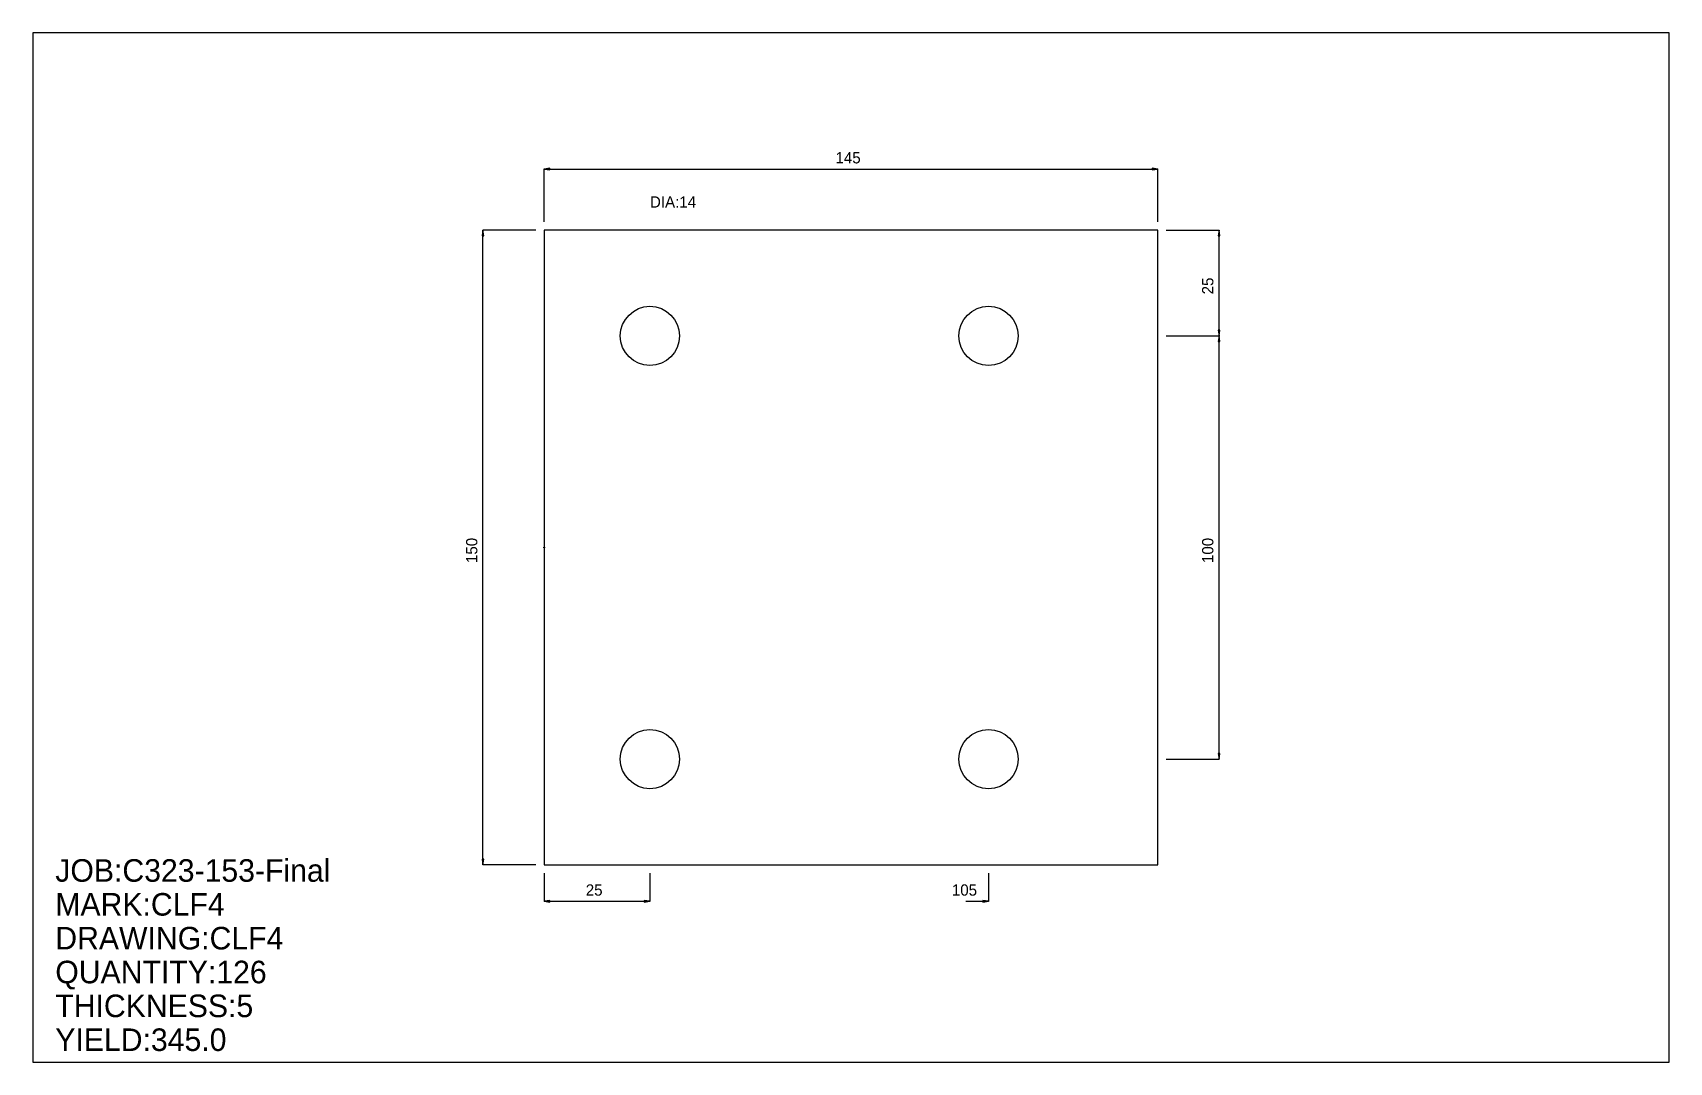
# Model space of a CAD drawing. Extents: x 0 to 387, y 0 to 243.
import ezdxf

# ---------------------------------------------------------------- set-up
doc = ezdxf.new("R2010")
doc.units = 0
doc.header["$LTSCALE"] = 0.125
for name, color, linetype in [('2', 7, 'CONTINUOUS'), ('3', 1, 'CONTINUOUS'), ('4', 1, 'CONTINUOUS'), ('5', 7, 'CONTINUOUS'), ('6', 4, 'CONTINUOUS')]:
    doc.layers.add(name, color=color, linetype=linetype)

# ---------------------------------------------------------------- blocks, each defined once
blk = doc.blocks.new('ARROW')
at = {"layer": '2', "linetype": 'CONTINUOUS'}
for p, q in [((0, 0), (-1, 0.166667)), ((-1, 0.166667), (-1, -0.166667)), ((-1, -0.166667), (0, 0))]:
    blk.add_line(p, q, dxfattribs=at)
blk = doc.blocks.new('PLATE')
at = {"layer": '3', "linetype": 'CONTINUOUS'}
for p, q in [((0, 0), (0, -150)), ((145, 0), (0, 0)), ((145, -150), (145, 0)), ((0, -150), (145, -150))]:
    blk.add_line(p, q, dxfattribs=at)
at = {"layer": '4', "linetype": 'CONTINUOUS'}
for centre in [(25, -25), (105, -25), (25, -125), (105, -125)]:
    blk.add_circle(centre, 7, dxfattribs=at)
at = {"layer": '5', "linetype": 'CONTINUOUS'}
for p, q in [((-0.1, -75), (0.1, -75)), ((0, -75.099998), (0, -74.900002))]:
    blk.add_line(p, q, dxfattribs=at)
blk.add_circle((0, -75), 0.1, dxfattribs=at)
at = {"layer": '6', "linetype": 'CONTINUOUS'}
for p, q in [((0, 2), (0, 14.500001)), ((0, 14.450001), (145, 14.450001)), ((145, 2), (145, 14.500001)), ((-1.999989, 0), (-14.49999, 0.000001)), ((-14.450001, -150), (-14.449989, 0.000001)), ((147, 0), (159.5, -0.000001)), ((159.45, -25), (159.45, -0.000001)), ((147, -25), (159.5, -25)), ((147, -25), (159.5, -25)), ((159.45, -125), (159.45, -25)), ((147, -125), (159.5, -125)), ((-2, -150), (-14.500001, -150)), ((0, -152), (0, -158.66667)), ((25, -152), (25, -158.66667)), ((105, -152), (105, -158.66667)), ((0, -158.61667), (25, -158.61667)), ((99.666664, -158.61667), (105, -158.61667))]:
    blk.add_line(p, q, dxfattribs=at)
at = {"layer": '6', "xscale": 1.333333, "yscale": 1.333333, "zscale": 1.333333}
for p, rotation in [((0, 14.450001), 180), ((-14.449989, 0.000001), 90), ((159.45, -0.000001), 90), ((159.45, -25), 270), ((159.45, -25), 90), ((159.45, -125), 270), ((-14.450001, -150), 270), ((0, -158.61667), 180)]:
    blk.add_blockref('ARROW', p, dxfattribs=dict(at, rotation=rotation))
for p in [(145, 14.450001), (25, -158.61667), (105, -158.61667)]:
    blk.add_blockref('ARROW', p, dxfattribs=at)
at = {"layer": '5'}
blk.add_text('ZERO', height=0.015, dxfattribs=at).set_placement((0, -75))
at = {"layer": '6'}
for s, p in [('145', (68.833336, 15.783334)), ('DIA:14', (25, 5.333333)), ('25', (9.833334, -157.28334)), ('105', (96.333336, -157.28334))]:
    blk.add_text(s, height=2.667, dxfattribs=at).set_placement(p)
for s, p in [('25', (158.11667, -15.166666)), ('150', (-15.783329, -78.666664)), ('100', (158.11667, -78.666664))]:
    blk.add_text(s, height=2.667, rotation=90, dxfattribs=at).set_placement(p)

msp = doc.modelspace()

# ---------------------------------------------------------------- linework, layer by layer
at = {"layer": '5', "linetype": 'CONTINUOUS'}
for p, q in [((386.66672, 243.33334), (0, 243.33334)), ((0, 243.33334), (0, 0)), ((386.66672, 0), (386.66672, 243.33334)), ((0, 0), (386.66672, 0))]:
    msp.add_line(p, q, dxfattribs=at)

# ---------------------------------------------------------------- block references
at = {"layer": '2'}
msp.add_blockref('PLATE', (120.83336, 196.66667), dxfattribs=at)

# ---------------------------------------------------------------- texts
at = {"layer": '5'}
for s, p in [('JOB:C323-153-Final', (5.333333, 42.666664)), ('MARK:CLF4', (5.333333, 34.666664)), ('DRAWING:CLF4', (5.333333, 26.666666)), ('QUANTITY:126', (5.333333, 18.666666)), ('THICKNESS:5', (5.333333, 10.666666)), ('YIELD:345.0', (5.333333, 2.666667))]:
    msp.add_text(s, height=5.333, dxfattribs=at).set_placement(p)

doc.saveas('drawing.dxf')
